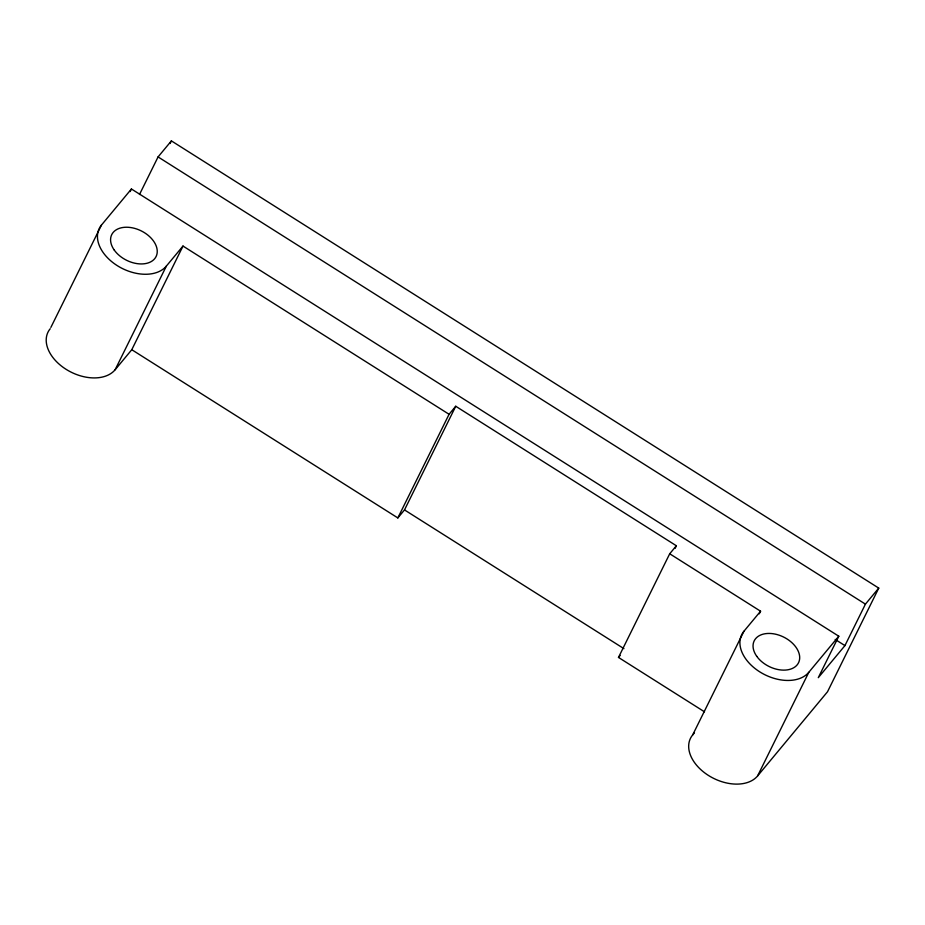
<?xml version="1.0" encoding="UTF-8"?>
<svg xmlns="http://www.w3.org/2000/svg" width="925" height="925" viewBox="0 0 925 925"><rect width="100%" height="100%" fill="white"/><g stroke="black" fill="none" stroke-linecap="round" stroke-linejoin="round"><path stroke-width="1.39" d="M50.863 327.427L101.461 225.076L131.431 188.989L838.79 636.215L818.29 677.678L844.941 645.604L865.43 604.141L878.75 588.103L171.391 140.889L158.071 156.926L139.502 194.493M130.148 191.579L131.431 188.989M170.119 143.479L171.391 140.889M50.227 328.722A38.653 25.669 26.3 0 0 66.022 369.283A38.653 25.669 26.3 0 0 115.128 369.757L166.35 266.099L183 246.062L449.076 414.284L455.736 406.26L676.372 545.762L675.1 548.352M115.128 369.757L131.778 349.708L183 246.062M131.778 349.708L397.842 517.931L449.076 414.284M397.842 517.931L404.502 509.918L455.736 406.26M704.492 711.811L618.49 657.432L669.712 553.774L676.372 545.762M878.75 588.103L827.517 691.761L757.587 775.948A38.653 25.669 26.3 0 1 708.481 775.474A38.653 25.669 26.3 0 1 692.686 734.924L743.92 631.266L760.57 611.217L669.712 553.774M759.286 613.807L760.57 611.217M757.587 775.948L808.808 672.29L838.79 636.215M618.49 657.432L620.155 655.432M692.686 734.924L694.444 732.808M158.071 156.926L865.43 604.141M835.183 639.441L844.941 645.604M404.502 509.918L623.924 648.645M166.35 266.099A38.653 25.669 26.3 0 1 117.255 265.637A38.653 25.669 26.3 0 1 101.461 225.076M808.808 672.29A38.653 25.669 26.3 0 1 759.714 671.827A38.653 25.669 26.3 0 1 743.92 631.266M114.295 250.132A24.744 16.43 26.3 0 0 154.672 258.722A24.744 16.43 26.3 0 0 132.749 227.908A24.744 16.43 26.3 0 0 114.295 250.132M756.754 656.322A24.744 16.43 26.3 0 0 797.13 664.913A24.744 16.43 26.3 0 0 775.208 634.111A24.744 16.43 26.3 0 0 756.754 656.322"/></g></svg>
